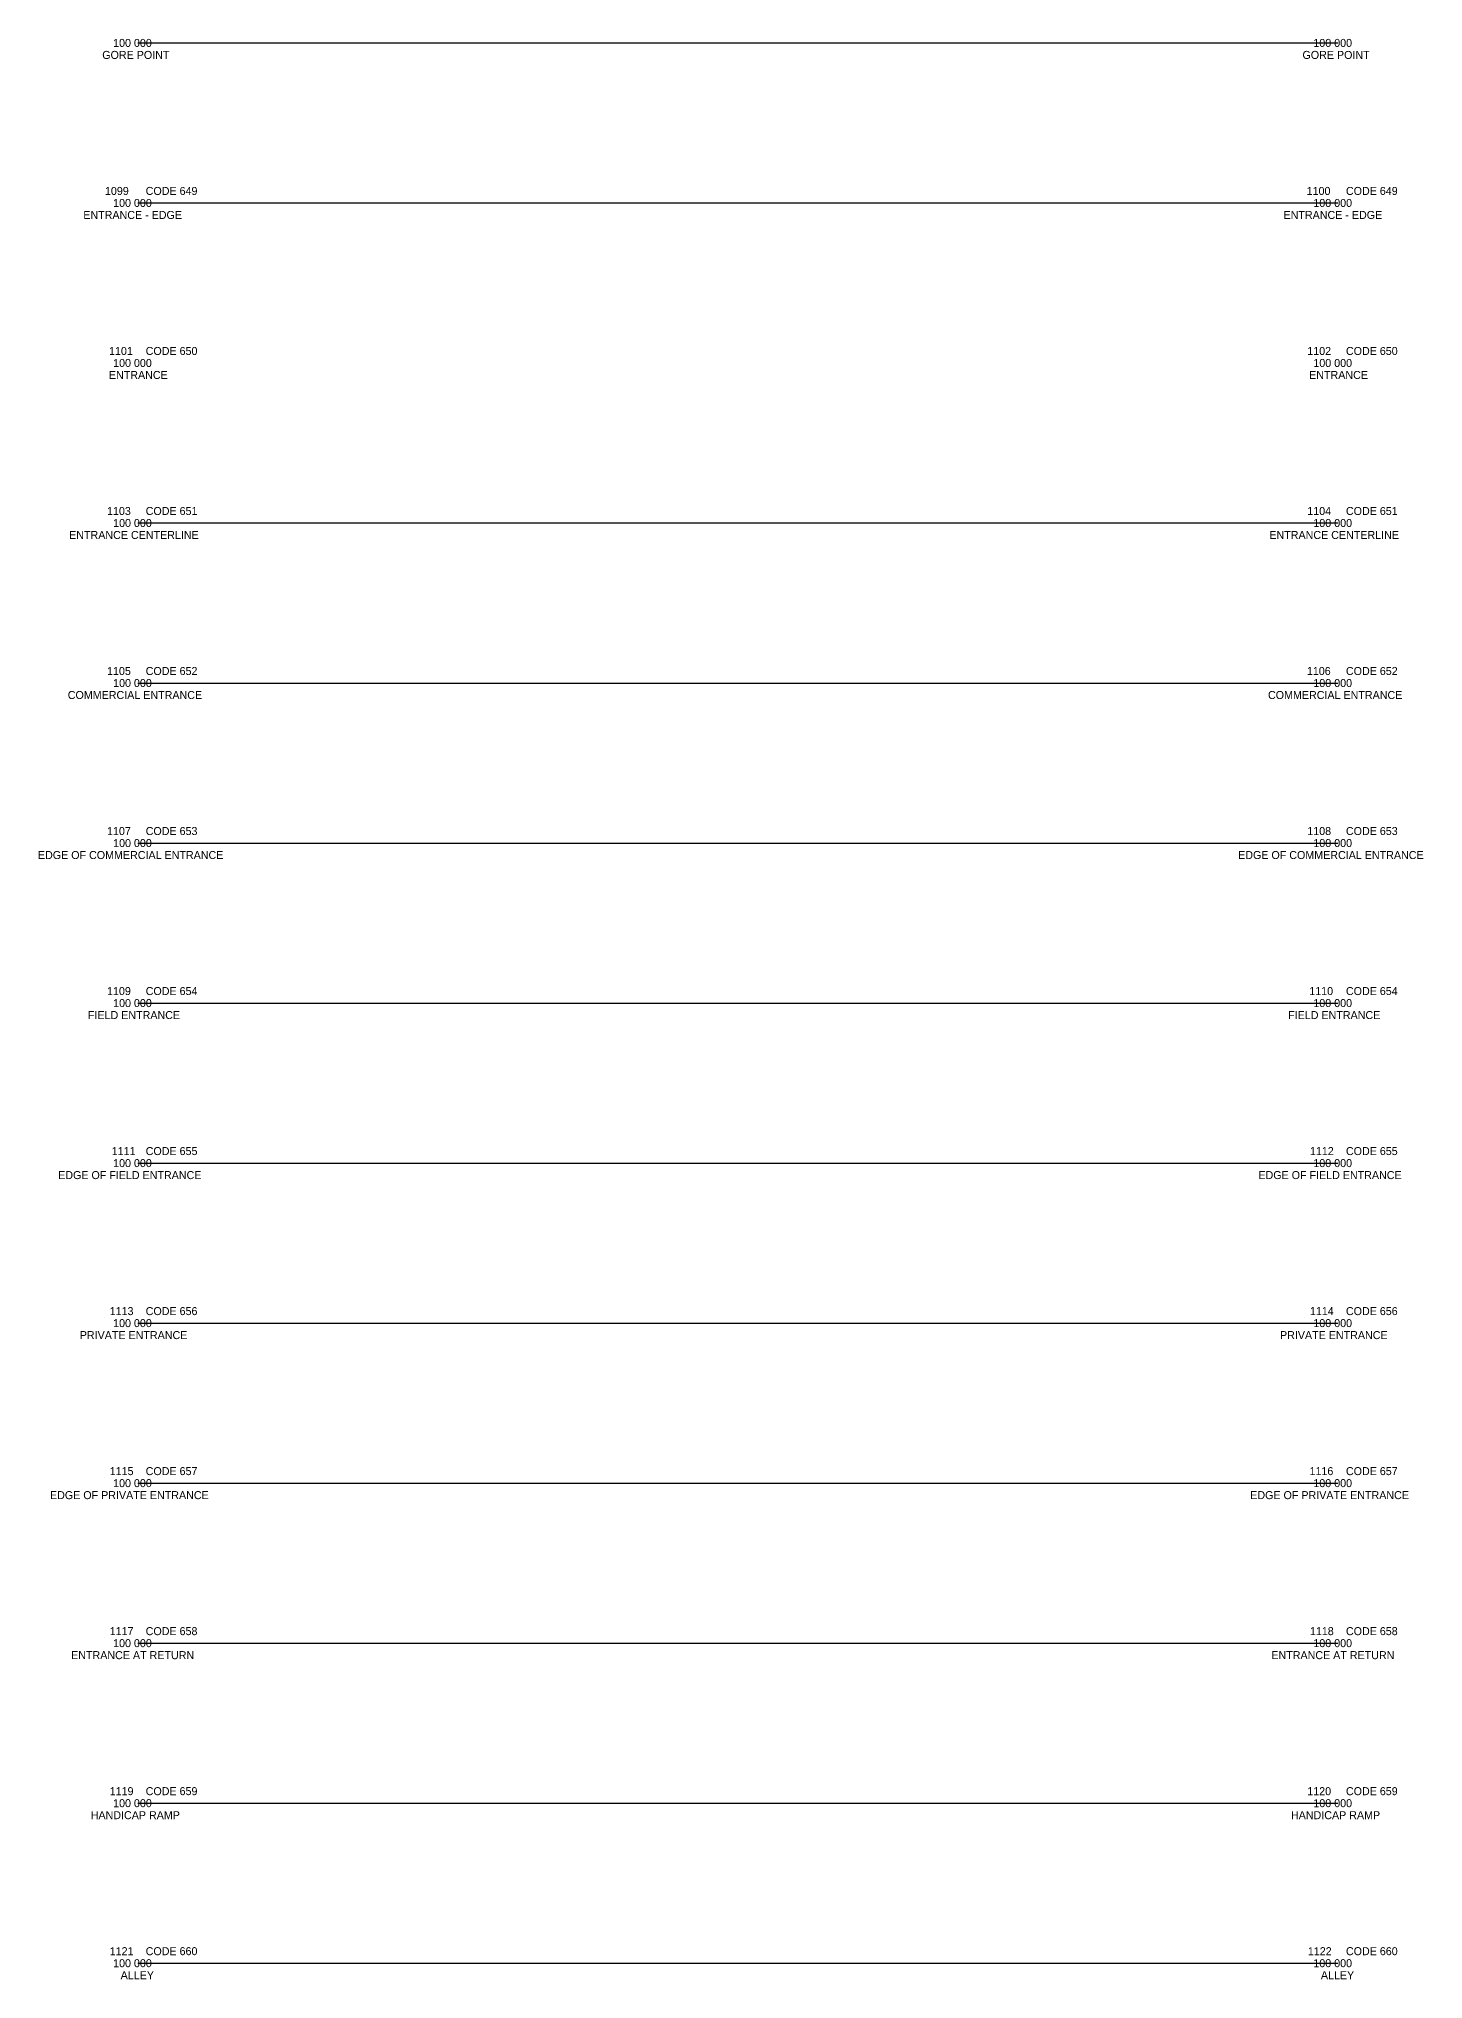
# Model space of a CAD drawing. Extents: x -12 to 6123, y -3 to 1005.
# Drawn here: x 3487.6 to 3660.7, y -2 to 240.5 of the extents above; entities that cross this region are included whole.
import ezdxf

# ---------------------------------------------------------------- set-up
doc = ezdxf.new("R2010")
doc.units = 0
for name, color, linetype in [('Topo_Breaklines', 7, 'Continuous'), ('Topo_Entrances', 7, 'Continuous'), ('Topo_EOP', 7, 'Continuous'), ('Topo_Field Comments', 7, 'Continuous'), ('Topo_Point Descriptions', 7, 'Continuous'), ('Topo_Point Elevations', 7, 'Continuous'), ('Topo_Point Numbers', 7, 'Continuous'), ('Topo_Sidewalk', 7, 'Continuous')]:
    doc.layers.add(name, color=color, linetype=linetype)

msp = doc.modelspace()

# ---------------------------------------------------------------- linework, layer by layer
at = {"layer": 'Topo_Breaklines'}
for p, q in [((3500, 180), (3500, 180)), ((3500, 180), (3650, 180)), ((3650, 180), (3650, 180))]:
    msp.add_line(p, q, dxfattribs=at)
at = {"layer": 'Topo_Entrances'}
for p, q in [((3500, 220), (3500, 220)), ((3500, 220), (3650, 220)), ((3650, 220), (3650, 220)), ((3500, 200), (3500, 200)), ((3650, 200), (3650, 200)), ((3500, 160), (3500, 160)), ((3500, 160), (3650, 160)), ((3650, 160), (3650, 160)), ((3500, 140), (3500, 140)), ((3500, 140), (3650, 140)), ((3650, 140), (3650, 140)), ((3500, 120), (3500, 120)), ((3500, 120), (3650, 120)), ((3650, 120), (3650, 120)), ((3500, 100), (3500, 100)), ((3500, 100), (3650, 100)), ((3650, 100), (3650, 100)), ((3500, 80), (3500, 80)), ((3500, 80), (3650, 80)), ((3650, 80), (3650, 80)), ((3500, 60), (3500, 60)), ((3500, 60), (3650, 60)), ((3650, 60), (3650, 60)), ((3500, 40), (3500, 40)), ((3500, 40), (3650, 40)), ((3650, 40), (3650, 40))]:
    msp.add_line(p, q, dxfattribs=at)
at = {"layer": 'Topo_EOP'}
for p, q in [((3500, 240), (3500, 240)), ((3500, 240), (3650, 240)), ((3650, 240), (3650, 240)), ((3500, 0), (3500, 0)), ((3500, 0), (3650, 0)), ((3650, 0), (3650, 0))]:
    msp.add_line(p, q, dxfattribs=at)
at = {"layer": 'Topo_Sidewalk'}
for p, q in [((3500, 20), (3500, 20)), ((3500, 20), (3650, 20)), ((3650, 20), (3650, 20))]:
    msp.add_line(p, q, dxfattribs=at)

# ---------------------------------------------------------------- texts
at = {"layer": 'Topo_Field Comments'}
for s, p in [('CODE 649', (3501, 221)), ('CODE 649', (3651, 221)), ('CODE 650', (3501, 201)), ('CODE 650', (3651, 201)), ('CODE 651', (3501, 181)), ('CODE 651', (3651, 181)), ('CODE 652', (3501, 161)), ('CODE 652', (3651, 161)), ('CODE 653', (3501, 141)), ('CODE 653', (3651, 141)), ('CODE 654', (3501, 121)), ('CODE 654', (3651, 121)), ('CODE 655', (3501, 101)), ('CODE 655', (3651, 101)), ('CODE 656', (3501, 81)), ('CODE 656', (3651, 81)), ('CODE 657', (3501, 61)), ('CODE 657', (3651, 61)), ('CODE 658', (3501, 41)), ('CODE 658', (3651, 41)), ('CODE 659', (3501, 21)), ('CODE 659', (3651, 21)), ('CODE 660', (3501, 1)), ('CODE 660', (3651, 1))]:
    msp.add_text(s, height=1, dxfattribs=at).set_placement(p)
at = {"layer": 'Topo_Point Descriptions'}
for s, p in [('GORE POINT', (3495.57, 238)), ('GORE POINT', (3645.57, 238)), ('ENTRANCE - EDGE', (3493.2, 218)), ('ENTRANCE - EDGE', (3643.2, 218)), ('ENTRANCE', (3496.4, 198)), ('ENTRANCE', (3646.4, 198)), ('ENTRANCE CENTERLINE', (3491.43, 178)), ('ENTRANCE CENTERLINE', (3641.43, 178)), ('COMMERCIAL ENTRANCE', (3491.26, 158)), ('COMMERCIAL ENTRANCE', (3641.26, 158)), ('EDGE OF COMMERCIAL ENTRANCE', (3487.53, 138)), ('EDGE OF COMMERCIAL ENTRANCE', (3637.53, 138)), ('FIELD ENTRANCE', (3493.78, 118)), ('FIELD ENTRANCE', (3643.78, 118)), ('EDGE OF FIELD ENTRANCE', (3490.06, 98)), ('EDGE OF FIELD ENTRANCE', (3640.06, 98)), ('PRIVATE ENTRANCE', (3492.76, 78)), ('PRIVATE ENTRANCE', (3642.76, 78)), ('EDGE OF PRIVATE ENTRANCE', (3489.04, 58)), ('EDGE OF PRIVATE ENTRANCE', (3639.04, 58)), ('ENTRANCE AT RETURN', (3491.68, 38)), ('ENTRANCE AT RETURN', (3641.68, 38)), ('HANDICAP RAMP', (3494.13, 18)), ('HANDICAP RAMP', (3644.13, 18)), ('ALLEY', (3497.87, -2)), ('ALLEY', (3647.87, -2))]:
    msp.add_text(s, height=1, dxfattribs=at).set_placement(p)
at = {"layer": 'Topo_Point Elevations'}
for p in [(3496.93, 239.5), (3646.93, 239.5), (3496.93, 219.5), (3646.93, 219.5), (3496.93, 199.5), (3646.93, 199.5), (3496.93, 179.5), (3646.93, 179.5), (3496.93, 159.5), (3646.93, 159.5), (3496.93, 139.5), (3646.93, 139.5), (3496.93, 119.5), (3646.93, 119.5), (3496.93, 99.5), (3646.93, 99.5), (3496.93, 79.5), (3646.93, 79.5), (3496.93, 59.5), (3646.93, 59.5), (3496.93, 39.5), (3646.93, 39.5), (3496.93, 19.5), (3646.93, 19.5), (3496.93, -0.5), (3646.93, -0.5)]:
    msp.add_text('100 000', height=1, dxfattribs=at).set_placement(p)
at = {"layer": 'Topo_Point Numbers'}
for s, p in [('1099', (3495.91, 221)), ('1100', (3646.09, 221)), ('1101', (3496.42, 201)), ('1102', (3646.17, 201)), ('1103', (3496.17, 181)), ('1104', (3646.17, 181)), ('1105', (3496.17, 161)), ('1106', (3646.12, 161)), ('1107', (3496.17, 141)), ('1108', (3646.17, 141)), ('1109', (3496.17, 121)), ('1110', (3646.42, 121)), ('1111', (3496.75, 101)), ('1112', (3646.5, 101)), ('1113', (3496.5, 81)), ('1114', (3646.5, 81)), ('1115', (3496.5, 61)), ('1116', (3646.45, 61)), ('1117', (3496.5, 41)), ('1118', (3646.5, 41)), ('1119', (3496.5, 21)), ('1120', (3646.17, 21)), ('1121', (3496.5, 1)), ('1122', (3646.24, 1))]:
    msp.add_text(s, height=1, dxfattribs=at).set_placement(p)

doc.saveas('drawing.dxf')
